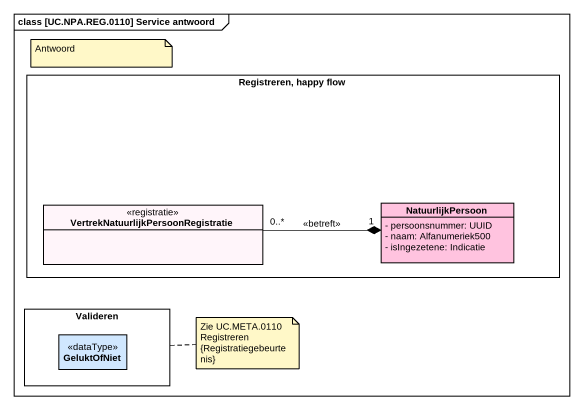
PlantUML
@startuml
mainframe class [UC.NPA.REG.0110] Service antwoord
hide circle
hide empty members
skinparam classAttributeIconSize 0
rectangle "Registreren, happy flow" as Registreren_happy_flow {
  class "VertrekNatuurlijkPersoonRegistratie" as VertrekNatuurlijkPersoonRegi <<registratie>> #FFF5FA
  class NatuurlijkPersoon #FFC3DF {
    - persoonsnummer: UUID
    - naam: Alfanumeriek500
    - isIngezetene: Indicatie
  }
}
rectangle Valideren {
  class GeluktOfNiet <<dataType>> #D0E7FE
}
VertrekNatuurlijkPersoonRegi "0..*" -right-* "1" NatuurlijkPersoon : <<betreft>>
note as N1
  Antwoord
end note
note right of Valideren : Zie UC.META.0110 Registreren {Registratiegebeurtenis}
@enduml
